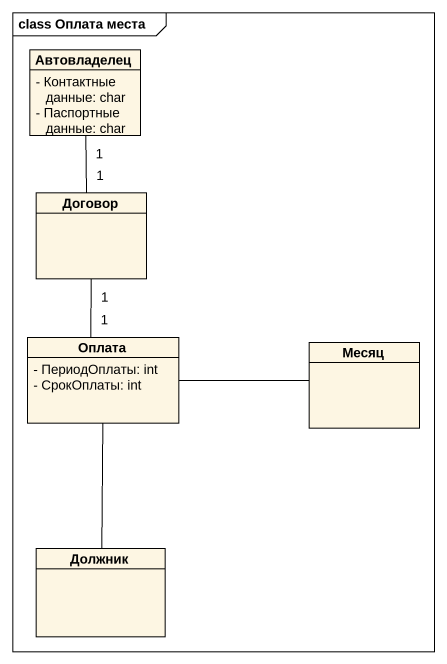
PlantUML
@startuml
mainframe class Оплата места
hide circle
hide empty members
skinparam classAttributeIconSize 0
class Автовладелец {
  - Контактные данные: char
  - Паспортные данные: char
}
class Договор
class Оплата {
  - ПериодОплаты: int
  - СрокОплаты: int
}
class Месяц
class Должник
Автовладелец "1" -- "1" Договор
Договор "1" -- "1" Оплата
Оплата -right- Месяц
Оплата -- Должник
@enduml
